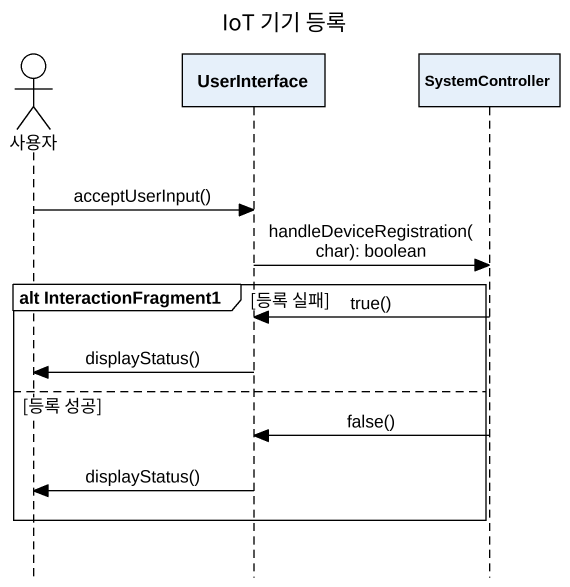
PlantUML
@startuml
title IoT 기기 등록
hide footbox
actor 사용자
participant UserInterface
participant SystemController

사용자 -> UserInterface : acceptUserInput()
UserInterface -> SystemController : handleDeviceRegistration(char): boolean
group alt InteractionFragment1 [등록 실패]
  SystemController -> UserInterface : true()
  UserInterface -> 사용자 : displayStatus()
else 등록 성공
  SystemController -> UserInterface : false()
  UserInterface -> 사용자 : displayStatus()
end
@enduml
